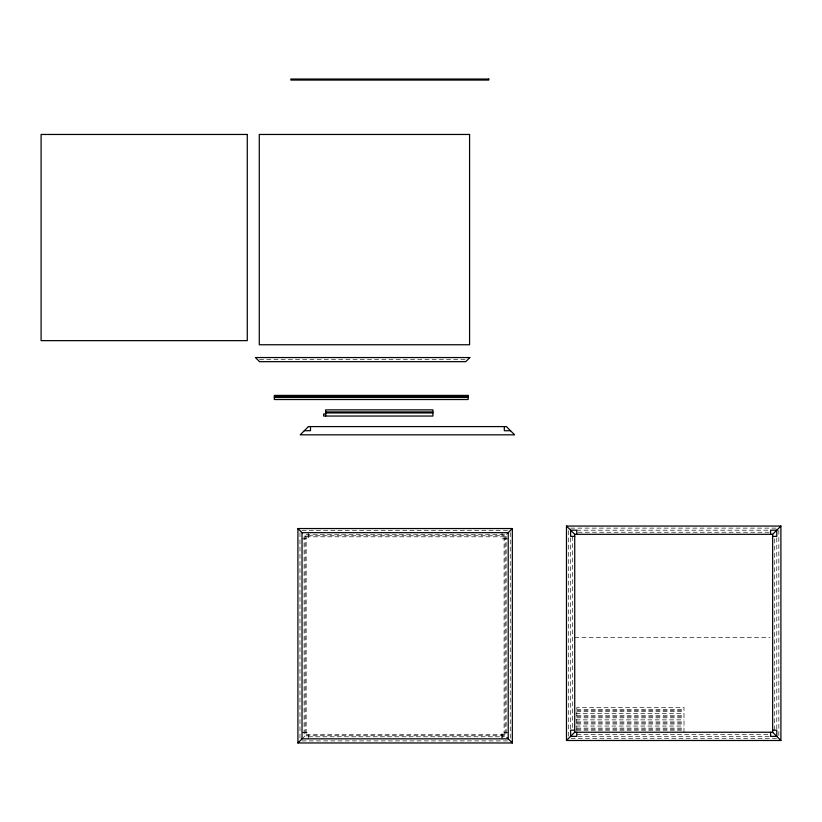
<?xml version="1.0" encoding="UTF-8"?>
<svg xmlns="http://www.w3.org/2000/svg" width="822" height="822" viewBox="0 0 822 822"><rect width="100%" height="100%" fill="white"/><g stroke="black" fill="none" stroke-linecap="round" stroke-linejoin="round"><path stroke-width="0.62" stroke-dasharray="4.11 3.08" d="M308.188 536.797L308.219 532.666M502.026 738.844L502.067 734.724M302.034 738.844L306.164 734.724L306.164 536.797L302.034 532.666M306.164 536.797L504.092 536.797L508.212 532.666M259.536 359.615L465.714 359.615M570.602 528.125L776.78 528.125M576.787 530.19L769.094 530.19M302.034 530.611L508.212 530.611M578.072 532.245L770.594 532.245M302.034 538.852L308.219 538.852L308.219 534.732M506.147 538.852L502.026 538.852L502.026 532.666M574.722 637.43L770.101 637.389M576.787 709.561L683.996 709.561M576.787 710.588L683.996 710.588M576.787 711.626L683.996 711.626M575.996 713.681L683.996 713.681M576.787 715.746L683.996 715.746M576.787 716.774L683.996 716.774M576.787 717.812L683.996 717.812M575.996 719.867L683.996 719.867M576.787 721.932L683.996 721.932M576.787 722.959L683.996 722.959M576.787 723.997L683.996 723.997M575.996 726.052L683.996 726.052M576.787 728.117L683.996 728.117M576.787 729.145L683.996 729.145M576.787 730.183L683.996 730.183M303.071 732.659L308.219 732.659L308.219 738.844M508.212 732.659L502.026 732.659L502.026 737.817M576.787 734.303L768.025 734.303M306.164 734.724L504.092 734.724L508.212 738.844M578.072 736.368L769.094 736.368M571.105 738.423L776.78 738.423M302.034 740.91L508.212 740.91M504.092 538.821L508.212 538.852M302.034 732.659L306.164 732.7M778.835 530.19L778.835 735.865M776.78 537.876L776.78 728.898M774.714 538.944L774.714 730.183M683.996 732.238L683.996 707.495L576.787 707.495L576.787 732.238M572.657 536.376L572.657 728.898M570.602 537.876L570.602 730.183M568.536 530.693L568.536 736.368M510.277 532.666L510.277 738.341M504.092 536.797L504.092 734.724M299.979 532.666L299.979 738.844M504.092 534.732L306.164 534.732L306.164 535.759L504.092 535.759L504.092 534.732M305.126 536.797L304.099 536.797L304.099 734.724L305.126 734.724L305.126 536.797M506.147 536.797L505.119 536.797L505.119 734.724L506.147 734.724L506.147 536.797M504.092 735.752L306.164 735.752L306.164 736.779L504.092 736.779L504.092 735.752"/><path stroke-width="1.23" d="M297.913 742.965L302.034 738.844L508.212 738.844L508.212 532.666L302.034 532.666L297.913 528.546L512.332 528.546L512.332 742.965L297.913 742.965L297.913 528.546M507.39 533.488L512.332 528.546M566.481 740.488L574.722 732.238L772.649 732.238L780.9 740.488L780.9 526.059L566.481 526.059L566.481 740.488L780.9 740.488M772.649 732.238L772.649 534.31L780.9 526.059M574.722 536.334L570.602 536.376L570.602 530.19L576.787 530.19L576.787 534.31M772.649 730.213L776.78 730.183L776.78 736.368L770.594 736.368L770.594 732.238M274.353 396.43L468.16 396.43M274.353 397.458L468.16 397.458M325.687 411.914L432.896 411.914M325.687 412.952L432.896 412.952M325.687 413.98L323.621 413.98L323.621 416.045L432.896 416.045L432.896 409.859L325.687 409.859L325.687 416.045M304.325 430.707L310.511 430.707L310.48 426.587M510.503 430.707L504.318 430.707L504.318 426.587M566.481 526.059L574.722 534.31L772.649 534.31M772.649 536.376L776.78 536.376L776.78 530.19L770.594 530.19L770.625 534.31M574.722 730.183L570.602 730.183L570.602 736.368L576.787 736.368L576.746 732.238M507.39 738.022L512.332 742.965M574.722 534.31L574.722 732.238M302.034 532.666L302.034 738.844M308.445 426.587L300.205 434.828L514.623 434.828L506.383 426.587L308.445 426.587M469.835 357.549L465.714 361.67L259.536 361.67L255.416 357.549L469.835 357.549M488.761 79.035L290.834 79.035L290.834 80.063L488.761 80.063L488.761 79.035M247.278 134.459L41.1 134.459L41.1 340.637L247.278 340.637L247.278 134.459M469.578 134.459L259.279 134.459L259.279 344.757L469.578 344.757L469.578 134.459M468.16 395.403L274.353 395.403L274.353 399.523L468.16 399.523L468.16 395.403"/></g></svg>
